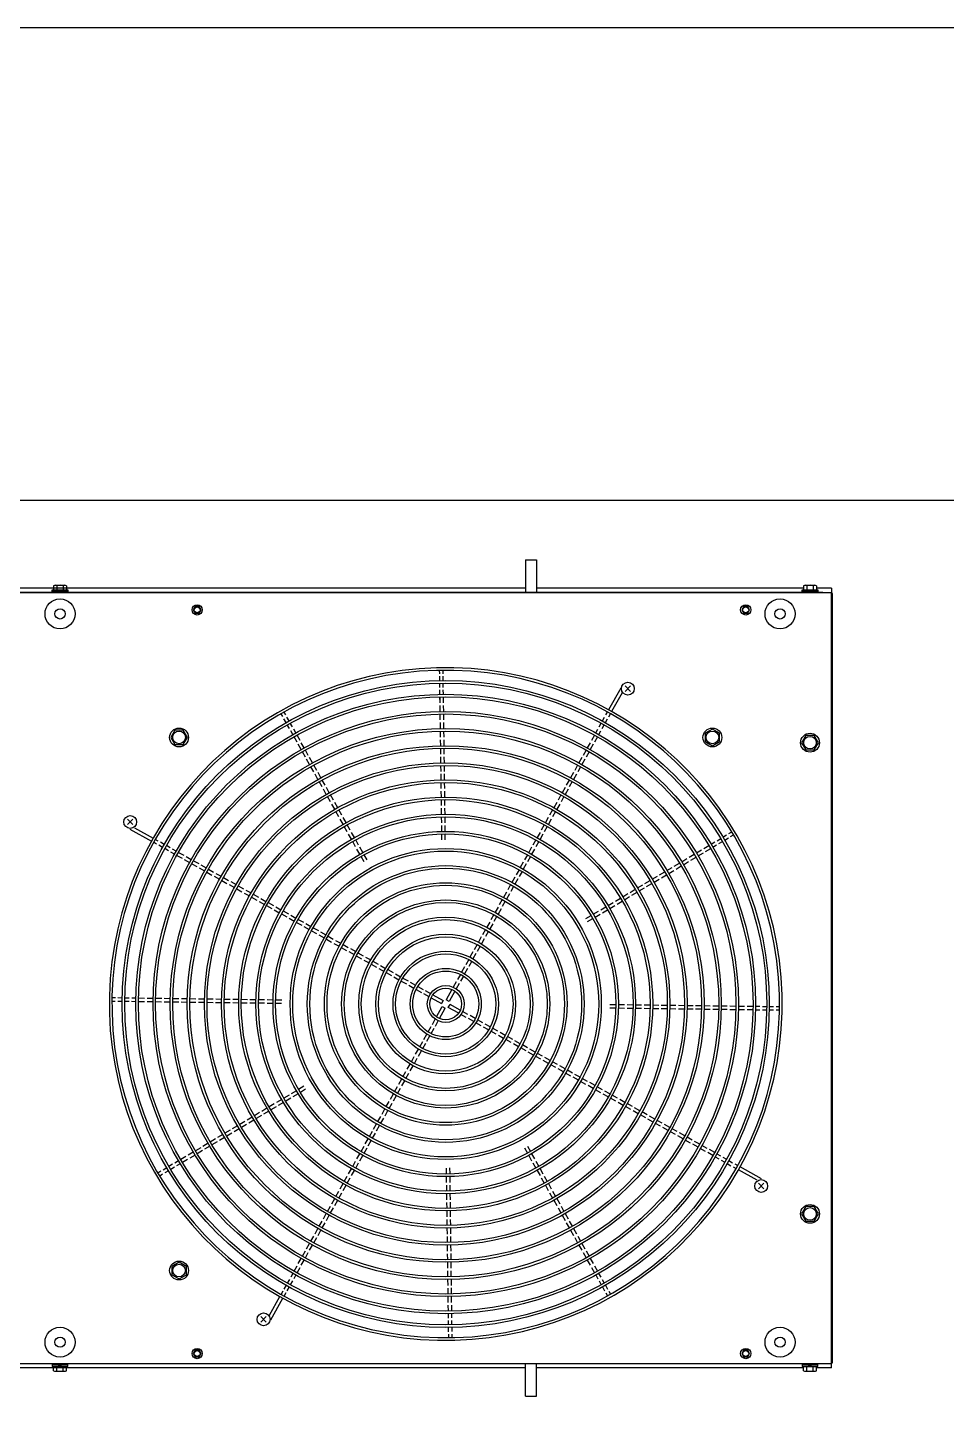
# Model space of a CAD drawing. Header units: millimetres. Extents: x -15161 to 10473752, y -72817 to 33960.
# Drawn here: x -861.4 to -754.2, y -33737.4 to -33574.7 of the extents above; entities that cross this region are included whole.
import ezdxf

# ---------------------------------------------------------------- set-up
doc = ezdxf.new("R2010")
doc.units = ezdxf.units.MM

# ---------------------------------------------------------------- blocks, each defined once
blk = doc.blocks.new('建築底圖1140116')
blk.add_lwpolyline([(1710.08, -21908.9), (-1953.16, -21908.9)])
blk = doc.blocks.new('機組1140224')
at = {"color": 230}
for p, q in [((7555.4, -33636.75), (7555.4, -33640.57)), ((7555.4, -33636.75), (7556.7, -33636.75)), ((7556.7, -33636.75), (7556.7, -33640.57)), ((7587.72, -33640.57), (7414.5, -33640.57)), ((7555.4, -33640.07), (7446.8, -33640.07)), ((7500.2, -33640.6), (7500.2, -33640.28)), ((7500.2, -33640.28), (7502, -33640.28)), ((7502, -33640.44), (7500.2, -33640.44)), ((7500.35, -33639.8), (7500.35, -33640.28)), ((7500.54, -33639.73), (7501.66, -33639.73)), ((7500.73, -33639.8), (7500.73, -33640.28)), ((7500.94, -33640.44), (7501.1, -33640.28)), ((7501.1, -33640.44), (7501.26, -33640.28)), ((7501.48, -33639.8), (7501.48, -33640.28)), ((7501.85, -33639.8), (7501.85, -33640.28)), ((7502, -33640.28), (7502, -33640.6)), ((7587.87, -33640.07), (7556.7, -33640.07)), ((7587.7, -33640.6), (7587.7, -33640.28)), ((7587.7, -33640.28), (7589.5, -33640.28)), ((7589.5, -33640.44), (7587.7, -33640.44)), ((7587.85, -33639.8), (7587.85, -33640.28)), ((7588.04, -33639.73), (7589.16, -33639.73)), ((7588.23, -33639.8), (7588.23, -33640.28)), ((7588.44, -33640.44), (7588.6, -33640.28)), ((7588.6, -33640.44), (7588.76, -33640.28)), ((7588.98, -33639.8), (7588.98, -33640.28)), ((7589.35, -33639.8), (7589.35, -33640.28)), ((7591.1, -33640.07), (7589.37, -33640.07)), ((7589.5, -33640.28), (7589.5, -33640.6)), ((7590.1, -33640.57), (7589.52, -33640.57)), ((7590.1, -33640.57), (7590.13, -33640.6)), ((7591.1, -33640.07), (7591.1, -33640.6)), ((7591.1, -33640.6), (7411.1, -33640.6)), ((7590.98, -33640.6), (7411.22, -33640.6)), ((7502, -33640.6), (7500.2, -33640.6)), ((7589.5, -33640.6), (7587.7, -33640.6)), ((7591.1, -33644.1), (7591.1, -33640.6)), ((7591.22, -33640.7), (7591.1, -33640.7)), ((7591.1, -33730.48), (7591.1, -33640.72)), ((7591.22, -33730.5), (7591.22, -33640.7)), ((7545.4, -33650.05), (7545.39, -33649.65)), ((7545.8, -33650.05), (7545.79, -33649.65)), ((7545.41, -33650.85), (7545.4, -33650.35)), ((7545.42, -33651.65), (7545.41, -33651.15)), ((7545.43, -33652.45), (7545.42, -33651.95)), ((7545.81, -33650.85), (7545.8, -33650.35)), ((7545.82, -33651.65), (7545.81, -33651.15)), ((7545.83, -33652.45), (7545.82, -33651.95)), ((7566.52, -33651.74), (7565.11, -33654.26)), ((7567.04, -33651.47), (7567.67, -33652.11)), ((7567.04, -33652.11), (7567.67, -33651.47)), ((7545.44, -33653.45), (7545.43, -33652.75)), ((7545.45, -33653.45), (7545.44, -33652.75)), ((7545.84, -33653.45), (7545.83, -33652.75)), ((7545.85, -33653.45), (7545.84, -33652.75)), ((7566.68, -33652.28), (7565.46, -33654.45)), ((7527.09, -33655.06), (7526.89, -33654.72)), ((7527.44, -33654.87), (7527.24, -33654.52)), ((7527.83, -33655.57), (7527.58, -33655.13)), ((7545.46, -33654.45), (7545.45, -33653.75)), ((7545.47, -33655.45), (7545.46, -33654.75)), ((7545.86, -33654.45), (7545.85, -33653.75)), ((7545.87, -33655.45), (7545.86, -33654.75)), ((7564.38, -33655.57), (7564.62, -33655.13)), ((7564.77, -33654.87), (7564.97, -33654.52)), ((7565.12, -33655.07), (7565.31, -33654.72)), ((7527.48, -33655.76), (7527.23, -33655.33)), ((7527.87, -33656.46), (7527.62, -33656.02)), ((7528.22, -33656.26), (7527.97, -33655.83)), ((7528.26, -33657.16), (7528.02, -33656.72)), ((7528.61, -33656.96), (7528.36, -33656.53)), ((7545.49, -33656.45), (7545.48, -33655.75)), ((7545.5, -33657.45), (7545.49, -33656.75)), ((7545.89, -33656.45), (7545.88, -33655.75)), ((7545.9, -33657.45), (7545.89, -33656.75)), ((7563.6, -33656.96), (7563.84, -33656.53)), ((7563.95, -33657.16), (7564.19, -33656.72)), ((7563.99, -33656.27), (7564.23, -33655.83)), ((7564.34, -33656.46), (7564.58, -33656.03)), ((7564.73, -33655.76), (7564.97, -33655.33)), ((7528.75, -33658.03), (7528.41, -33657.42)), ((7529.1, -33657.84), (7528.76, -33657.22)), ((7529.24, -33658.9), (7528.89, -33658.29)), ((7529.59, -33658.71), (7529.24, -33658.1)), ((7545.51, -33658.45), (7545.5, -33657.75)), ((7545.91, -33658.45), (7545.9, -33657.75)), ((7562.96, -33658.1), (7562.62, -33658.71)), ((7563.31, -33658.29), (7562.97, -33658.9)), ((7563.45, -33657.22), (7563.11, -33657.84)), ((7563.8, -33657.42), (7563.46, -33658.03)), ((7529.73, -33659.78), (7529.38, -33659.16)), ((7530.07, -33659.58), (7529.73, -33658.97)), ((7530.21, -33660.65), (7529.87, -33660.04)), ((7530.56, -33660.45), (7530.22, -33659.84)), ((7545.52, -33659.45), (7545.52, -33658.75)), ((7545.54, -33660.45), (7545.53, -33659.75)), ((7545.92, -33659.45), (7545.92, -33658.75)), ((7545.94, -33660.45), (7545.93, -33659.75)), ((7561.98, -33659.84), (7561.64, -33660.45)), ((7562.33, -33660.04), (7561.99, -33660.65)), ((7562.47, -33658.97), (7562.13, -33659.58)), ((7562.82, -33659.16), (7562.48, -33659.78)), ((7530.7, -33661.52), (7530.36, -33660.91)), ((7531.05, -33661.33), (7530.71, -33660.71)), ((7531.54, -33662.2), (7531.2, -33661.59)), ((7545.55, -33661.45), (7545.54, -33660.75)), ((7545.95, -33661.45), (7545.94, -33660.75)), ((7561.01, -33661.59), (7560.66, -33662.2)), ((7561.49, -33660.71), (7561.15, -33661.33)), ((7561.84, -33660.91), (7561.5, -33661.52)), ((7531.19, -33662.39), (7530.85, -33661.78)), ((7531.68, -33663.27), (7531.34, -33662.65)), ((7532.03, -33663.07), (7531.69, -33662.46)), ((7532.52, -33663.94), (7532.18, -33663.33)), ((7545.56, -33662.45), (7545.55, -33661.75)), ((7545.58, -33663.45), (7545.57, -33662.75)), ((7545.96, -33662.45), (7545.95, -33661.75)), ((7545.98, -33663.45), (7545.97, -33662.75)), ((7560.03, -33663.33), (7559.69, -33663.94)), ((7560.52, -33662.46), (7560.17, -33663.07)), ((7560.87, -33662.65), (7560.52, -33663.27)), ((7561.35, -33661.78), (7561.01, -33662.39)), ((7532.17, -33664.14), (7531.83, -33663.53)), ((7532.66, -33665.01), (7532.32, -33664.4)), ((7533.01, -33664.81), (7532.67, -33664.2)), ((7545.59, -33664.45), (7545.58, -33663.75)), ((7545.6, -33665.45), (7545.59, -33664.75)), ((7545.99, -33664.45), (7545.98, -33663.75)), ((7546, -33665.45), (7545.99, -33664.75)), ((7559.54, -33664.2), (7559.2, -33664.81)), ((7559.89, -33664.4), (7559.55, -33665.01)), ((7560.38, -33663.53), (7560.03, -33664.14)), ((7533.15, -33665.88), (7532.8, -33665.27)), ((7533.5, -33665.69), (7533.15, -33665.08)), ((7533.64, -33666.76), (7533.29, -33666.14)), ((7533.98, -33666.56), (7533.64, -33665.95)), ((7545.62, -33666.45), (7545.61, -33665.75)), ((7546.02, -33666.45), (7546.01, -33665.75)), ((7558.56, -33665.95), (7558.22, -33666.56)), ((7558.91, -33666.14), (7558.57, -33666.76)), ((7559.05, -33665.08), (7558.71, -33665.69)), ((7559.4, -33665.27), (7559.06, -33665.88)), ((7508.97, -33667.66), (7509.61, -33667.03)), ((7509.61, -33667.66), (7508.97, -33667.03)), ((7509.24, -33668.18), (7511.76, -33669.59)), ((7509.78, -33668.02), (7511.96, -33669.24)), ((7534.12, -33667.63), (7533.78, -33667.02)), ((7534.47, -33667.43), (7534.13, -33666.82)), ((7534.61, -33668.5), (7534.27, -33667.89)), ((7534.96, -33668.3), (7534.62, -33667.69)), ((7545.63, -33667.45), (7545.62, -33666.75)), ((7545.64, -33668.45), (7545.63, -33667.75)), ((7546.03, -33667.45), (7546.02, -33666.75)), ((7546.04, -33668.45), (7546.03, -33667.75)), ((7557.58, -33667.69), (7557.24, -33668.3)), ((7557.93, -33667.89), (7557.59, -33668.5)), ((7558.07, -33666.82), (7557.73, -33667.43)), ((7558.42, -33667.02), (7558.08, -33667.63)), ((7512.37, -33669.93), (7512.02, -33669.73)), ((7512.57, -33669.58), (7512.22, -33669.39)), ((7513.27, -33669.97), (7512.83, -33669.73)), ((7535.1, -33669.37), (7534.76, -33668.76)), ((7535.45, -33669.18), (7535.11, -33668.57)), ((7535.59, -33670.25), (7535.25, -33669.63)), ((7535.94, -33670.05), (7535.6, -33669.44)), ((7545.65, -33669.45), (7545.65, -33668.75)), ((7546.05, -33669.45), (7546.05, -33668.75)), ((7556.61, -33669.44), (7556.26, -33670.05)), ((7556.96, -33669.63), (7556.61, -33670.25)), ((7557.1, -33668.57), (7556.75, -33669.18)), ((7557.44, -33668.76), (7557.1, -33669.37)), ((7577.07, -33669.95), (7577.5, -33669.69)), ((7577.76, -33669.54), (7578.19, -33669.28)), ((7577.96, -33669.88), (7578.39, -33669.63)), ((7578.44, -33669.13), (7578.87, -33668.87)), ((7578.65, -33669.47), (7579.08, -33669.22)), ((7579.13, -33668.72), (7579.48, -33668.52)), ((7579.34, -33669.06), (7579.68, -33668.86)), ((7513.07, -33670.32), (7512.64, -33670.08)), ((7513.77, -33670.71), (7513.33, -33670.47)), ((7513.97, -33670.36), (7513.53, -33670.12)), ((7514.47, -33671.1), (7514.03, -33670.86)), ((7514.66, -33670.75), (7514.23, -33670.51)), ((7514.73, -33671.25), (7515.34, -33671.59)), ((7514.92, -33670.9), (7515.53, -33671.24)), ((7515.8, -33671.39), (7516.41, -33671.73)), ((7536.08, -33671.12), (7535.74, -33670.51)), ((7536.43, -33670.92), (7536.09, -33670.31)), ((7536.57, -33671.99), (7536.23, -33671.38)), ((7536.92, -33671.79), (7536.58, -33671.18)), ((7555.63, -33671.18), (7555.29, -33671.79)), ((7555.98, -33671.38), (7555.64, -33671.99)), ((7556.12, -33670.31), (7555.78, -33670.92)), ((7556.47, -33670.51), (7556.12, -33671.12)), ((7574.49, -33671.48), (7575.09, -33671.12)), ((7574.7, -33671.83), (7575.3, -33671.47)), ((7575.35, -33670.97), (7575.95, -33670.61)), ((7575.56, -33671.31), (7576.16, -33670.96)), ((7576.21, -33670.46), (7576.81, -33670.1)), ((7576.41, -33670.8), (7577.02, -33670.45)), ((7577.27, -33670.29), (7577.7, -33670.03)), ((7515.6, -33671.74), (7516.21, -33672.08)), ((7516.47, -33672.23), (7517.08, -33672.57)), ((7516.67, -33671.88), (7517.28, -33672.22)), ((7517.35, -33672.72), (7517.96, -33673.06)), ((7517.54, -33672.37), (7518.15, -33672.71)), ((7518.41, -33672.86), (7519.02, -33673.2)), ((7554.65, -33672.93), (7554.31, -33673.54)), ((7555.14, -33672.06), (7554.8, -33672.67)), ((7555.49, -33672.25), (7555.15, -33672.86)), ((7571.91, -33673.02), (7572.51, -33672.66)), ((7572.12, -33673.36), (7572.72, -33673)), ((7572.77, -33672.5), (7573.37, -33672.15)), ((7572.98, -33672.85), (7573.58, -33672.49)), ((7573.63, -33671.99), (7574.23, -33671.63)), ((7573.84, -33672.34), (7574.44, -33671.98)), ((7518.22, -33673.21), (7518.83, -33673.55)), ((7519.09, -33673.69), (7519.7, -33674.04)), ((7519.29, -33673.35), (7519.9, -33673.69)), ((7519.96, -33674.18), (7520.57, -33674.53)), ((7520.16, -33673.83), (7520.77, -33674.18)), ((7520.84, -33674.67), (7521.45, -33675.01)), ((7521.03, -33674.32), (7521.64, -33674.67)), ((7553.67, -33674.67), (7553.33, -33675.28)), ((7554.16, -33673.8), (7553.82, -33674.41)), ((7554.51, -33674), (7554.17, -33674.61)), ((7555, -33673.12), (7554.66, -33673.73)), ((7568.47, -33675.06), (7569.08, -33674.7)), ((7569.33, -33674.55), (7569.94, -33674.19)), ((7569.54, -33674.89), (7570.14, -33674.53)), ((7570.19, -33674.04), (7570.8, -33673.68)), ((7570.4, -33674.38), (7571, -33674.02)), ((7571.05, -33673.53), (7571.65, -33673.17)), ((7571.26, -33673.87), (7571.86, -33673.51)), ((7521.71, -33675.16), (7522.32, -33675.5)), ((7521.9, -33674.81), (7522.51, -33675.15)), ((7522.58, -33675.65), (7523.19, -33675.99)), ((7522.78, -33675.3), (7523.39, -33675.64)), ((7523.45, -33676.14), (7524.06, -33676.48)), ((7523.65, -33675.79), (7524.26, -33676.13)), ((7524.52, -33676.28), (7525.13, -33676.62)), ((7553.18, -33675.55), (7552.84, -33676.16)), ((7553.53, -33675.74), (7553.19, -33676.35)), ((7554.02, -33674.87), (7553.68, -33675.48)), ((7565.9, -33676.59), (7566.5, -33676.24)), ((7566.76, -33676.08), (7567.36, -33675.72)), ((7566.96, -33676.43), (7567.56, -33676.07)), ((7567.62, -33675.57), (7568.22, -33675.21)), ((7567.82, -33675.91), (7568.42, -33675.56)), ((7568.68, -33675.4), (7569.28, -33675.05)), ((7524.33, -33676.63), (7524.94, -33676.97)), ((7525.2, -33677.12), (7525.81, -33677.46)), ((7525.39, -33676.77), (7526, -33677.11)), ((7526.07, -33677.61), (7526.68, -33677.95)), ((7526.27, -33677.26), (7526.88, -33677.6)), ((7527.14, -33677.74), (7527.75, -33678.09)), ((7552.21, -33677.29), (7551.87, -33677.9)), ((7552.56, -33677.49), (7552.21, -33678.1)), ((7552.7, -33676.42), (7552.35, -33677.03)), ((7553.05, -33676.61), (7552.7, -33677.22)), ((7563.32, -33678.13), (7563.92, -33677.77)), ((7564.18, -33677.62), (7564.78, -33677.26)), ((7564.38, -33677.96), (7564.98, -33677.6)), ((7565.04, -33677.1), (7565.64, -33676.75)), ((7565.24, -33677.45), (7565.84, -33677.09)), ((7566.1, -33676.94), (7566.7, -33676.58)), ((7526.94, -33678.09), (7527.55, -33678.44)), ((7527.82, -33678.58), (7528.43, -33678.92)), ((7528.01, -33678.23), (7528.62, -33678.58)), ((7528.69, -33679.07), (7529.3, -33679.41)), ((7528.88, -33678.72), (7529.49, -33679.06)), ((7529.56, -33679.56), (7530.17, -33679.9)), ((7529.76, -33679.21), (7530.37, -33679.55)), ((7551.23, -33679.04), (7550.89, -33679.65)), ((7551.58, -33679.23), (7551.24, -33679.84)), ((7551.72, -33678.16), (7551.38, -33678.77)), ((7552.07, -33678.36), (7551.73, -33678.97)), ((7562.46, -33678.64), (7563.06, -33678.28)), ((7562.66, -33678.98), (7563.26, -33678.62)), ((7563.52, -33678.47), (7564.12, -33678.11)), ((7530.43, -33680.05), (7531.04, -33680.39)), ((7530.63, -33679.7), (7531.24, -33680.04)), ((7531.3, -33680.54), (7531.92, -33680.88)), ((7531.5, -33680.19), (7532.11, -33680.53)), ((7532.18, -33681.03), (7532.79, -33681.37)), ((7532.37, -33680.68), (7532.98, -33681.02)), ((7533.25, -33681.17), (7533.86, -33681.51)), ((7550.25, -33680.78), (7549.91, -33681.39)), ((7550.6, -33680.98), (7550.26, -33681.59)), ((7550.74, -33679.91), (7550.4, -33680.52)), ((7551.09, -33680.1), (7550.75, -33680.72)), ((7533.05, -33681.52), (7533.66, -33681.86)), ((7533.92, -33682), (7534.53, -33682.35)), ((7534.12, -33681.66), (7534.73, -33682)), ((7534.8, -33682.49), (7535.41, -33682.84)), ((7534.99, -33682.14), (7535.6, -33682.49)), ((7535.86, -33682.63), (7536.47, -33682.97)), ((7549.27, -33682.53), (7548.93, -33683.14)), ((7549.62, -33682.72), (7549.28, -33683.33)), ((7549.76, -33681.65), (7549.42, -33682.27)), ((7550.11, -33681.85), (7549.77, -33682.46)), ((7535.67, -33682.98), (7536.28, -33683.32)), ((7536.54, -33683.47), (7537.15, -33683.81)), ((7536.74, -33683.12), (7537.35, -33683.46)), ((7537.41, -33683.96), (7538.02, -33684.3)), ((7537.61, -33683.61), (7538.22, -33683.95)), ((7538.29, -33684.45), (7538.9, -33684.79)), ((7538.48, -33684.1), (7539.09, -33684.44)), ((7548.3, -33684.27), (7547.95, -33684.88)), ((7548.64, -33684.47), (7548.3, -33685.08)), ((7548.79, -33683.4), (7548.44, -33684.01)), ((7549.13, -33683.6), (7548.79, -33684.21)), ((7539.16, -33684.94), (7539.77, -33685.28)), ((7539.35, -33684.59), (7539.96, -33684.93)), ((7540.03, -33685.43), (7540.64, -33685.77)), ((7540.23, -33685.08), (7540.84, -33685.42)), ((7540.9, -33685.92), (7541.51, -33686.26)), ((7541.1, -33685.57), (7541.71, -33685.91)), ((7541.97, -33686.06), (7542.58, -33686.4)), ((7547.32, -33686.02), (7546.97, -33686.63)), ((7547.81, -33685.15), (7547.46, -33685.76)), ((7548.16, -33685.34), (7547.81, -33685.95)), ((7541.78, -33686.4), (7542.39, -33686.75)), ((7542.65, -33686.89), (7543.26, -33687.24)), ((7542.85, -33686.54), (7543.46, -33686.89)), ((7543.52, -33687.38), (7544.14, -33687.73)), ((7543.72, -33687.03), (7544.33, -33687.38)), ((7544.6, -33687.52), (7545.8, -33688.2)), ((7546.83, -33686.9), (7546.15, -33688.1)), ((7547.18, -33687.09), (7546.5, -33688.3)), ((7547.67, -33686.22), (7547.32, -33686.83)), ((7507.55, -33688.3), (7507.15, -33688.29)), ((7507.56, -33687.9), (7507.16, -33687.89)), ((7508.35, -33688.31), (7507.85, -33688.3)), ((7508.36, -33687.91), (7507.86, -33687.9)), ((7509.15, -33688.32), (7508.65, -33688.31)), ((7509.16, -33687.92), (7508.66, -33687.91)), ((7509.95, -33688.33), (7509.45, -33688.32)), ((7509.96, -33687.93), (7509.46, -33687.92)), ((7510.95, -33688.34), (7510.25, -33688.33)), ((7510.96, -33687.94), (7510.26, -33687.93)), ((7511.95, -33688.36), (7511.25, -33688.35)), ((7511.96, -33687.96), (7511.26, -33687.95)), ((7512.95, -33688.37), (7512.25, -33688.36)), ((7512.96, -33687.97), (7512.26, -33687.96)), ((7513.95, -33688.38), (7513.25, -33688.37)), ((7513.96, -33687.98), (7513.26, -33687.97)), ((7514.95, -33688.4), (7514.25, -33688.39)), ((7514.96, -33688), (7514.26, -33687.99)), ((7515.95, -33688.41), (7515.25, -33688.4)), ((7515.96, -33688.01), (7515.26, -33688)), ((7516.95, -33688.42), (7516.25, -33688.41)), ((7516.96, -33688.02), (7516.26, -33688.01)), ((7517.95, -33688.43), (7517.25, -33688.42)), ((7517.96, -33688.03), (7517.26, -33688.02)), ((7518.95, -33688.45), (7518.25, -33688.44)), ((7518.96, -33688.05), (7518.26, -33688.04)), ((7519.95, -33688.46), (7519.25, -33688.45)), ((7519.96, -33688.06), (7519.26, -33688.05)), ((7520.95, -33688.47), (7520.25, -33688.46)), ((7520.96, -33688.07), (7520.26, -33688.06)), ((7521.95, -33688.49), (7521.25, -33688.48)), ((7521.96, -33688.09), (7521.26, -33688.08)), ((7522.95, -33688.5), (7522.25, -33688.49)), ((7522.96, -33688.1), (7522.26, -33688.09)), ((7523.95, -33688.51), (7523.25, -33688.5)), ((7523.96, -33688.11), (7523.26, -33688.1)), ((7524.95, -33688.52), (7524.25, -33688.52)), ((7524.96, -33688.12), (7524.26, -33688.12)), ((7525.95, -33688.54), (7525.25, -33688.53)), ((7525.96, -33688.14), (7525.26, -33688.13)), ((7526.95, -33688.55), (7526.25, -33688.54)), ((7526.96, -33688.15), (7526.26, -33688.14)), ((7544.4, -33687.87), (7545.6, -33688.55)), ((7545.03, -33690.1), (7545.7, -33688.9)), ((7545.38, -33690.3), (7546.05, -33689.1)), ((7545.8, -33688.2), (7545.6, -33688.55)), ((7545.7, -33688.9), (7546.05, -33689.1)), ((7546.5, -33688.3), (7546.15, -33688.1)), ((7546.4, -33689), (7546.6, -33688.65)), ((7547.61, -33689.67), (7546.4, -33689)), ((7547.8, -33689.32), (7546.6, -33688.65)), ((7565.25, -33688.65), (7565.95, -33688.66)), ((7565.25, -33689.05), (7565.95, -33689.06)), ((7566.25, -33688.66), (7566.95, -33688.67)), ((7566.25, -33689.06), (7566.95, -33689.07)), ((7567.25, -33688.67), (7567.95, -33688.68)), ((7567.25, -33689.07), (7567.95, -33689.08)), ((7568.25, -33688.68), (7568.95, -33688.69)), ((7568.25, -33689.08), (7568.95, -33689.09)), ((7569.25, -33688.7), (7569.95, -33688.71)), ((7569.25, -33689.1), (7569.95, -33689.11)), ((7570.25, -33688.71), (7570.95, -33688.72)), ((7570.25, -33689.11), (7570.95, -33689.12)), ((7571.25, -33688.72), (7571.95, -33688.73)), ((7571.25, -33689.12), (7571.95, -33689.13)), ((7572.25, -33688.74), (7572.95, -33688.75)), ((7572.25, -33689.14), (7572.95, -33689.15)), ((7573.25, -33688.75), (7573.95, -33688.76)), ((7573.25, -33689.15), (7573.95, -33689.16)), ((7574.25, -33688.76), (7574.95, -33688.77)), ((7574.25, -33689.16), (7574.95, -33689.17)), ((7575.25, -33688.78), (7575.95, -33688.78)), ((7575.25, -33689.18), (7575.95, -33689.18)), ((7576.25, -33688.79), (7576.95, -33688.8)), ((7576.25, -33689.19), (7576.95, -33689.2)), ((7577.25, -33688.8), (7577.95, -33688.81)), ((7577.25, -33689.2), (7577.95, -33689.21)), ((7578.25, -33688.81), (7578.95, -33688.82)), ((7578.25, -33689.21), (7578.95, -33689.22)), ((7579.25, -33688.83), (7579.95, -33688.84)), ((7579.25, -33689.23), (7579.95, -33689.24)), ((7580.25, -33688.84), (7580.95, -33688.85)), ((7580.25, -33689.24), (7580.95, -33689.25)), ((7581.25, -33688.85), (7581.95, -33688.86)), ((7581.25, -33689.25), (7581.95, -33689.26)), ((7582.25, -33688.87), (7582.75, -33688.87)), ((7582.25, -33689.27), (7582.75, -33689.27)), ((7583.05, -33688.88), (7583.55, -33688.88)), ((7583.05, -33689.28), (7583.55, -33689.28)), ((7583.85, -33688.89), (7584.35, -33688.89)), ((7583.85, -33689.29), (7584.35, -33689.29)), ((7584.65, -33688.9), (7585.05, -33688.9)), ((7584.65, -33689.3), (7585.05, -33689.3)), ((7544.54, -33690.98), (7544.88, -33690.37)), ((7544.89, -33691.18), (7545.23, -33690.56)), ((7548.48, -33690.16), (7547.87, -33689.82)), ((7548.68, -33689.81), (7548.07, -33689.47)), ((7549.36, -33690.65), (7548.75, -33690.31)), ((7549.55, -33690.3), (7548.94, -33689.96)), ((7550.23, -33691.14), (7549.62, -33690.8)), ((7550.43, -33690.79), (7549.82, -33690.45)), ((7551.3, -33691.28), (7550.69, -33690.94)), ((7543.56, -33692.73), (7543.9, -33692.12)), ((7543.91, -33692.92), (7544.25, -33692.31)), ((7544.05, -33691.85), (7544.39, -33691.24)), ((7544.4, -33692.05), (7544.74, -33691.44)), ((7551.1, -33691.63), (7550.49, -33691.29)), ((7551.98, -33692.12), (7551.37, -33691.78)), ((7552.17, -33691.77), (7551.56, -33691.43)), ((7552.85, -33692.61), (7552.24, -33692.27)), ((7553.05, -33692.26), (7552.44, -33691.92)), ((7553.92, -33692.75), (7553.31, -33692.41)), ((7542.58, -33694.47), (7542.92, -33693.86)), ((7542.93, -33694.67), (7543.27, -33694.06)), ((7543.07, -33693.6), (7543.41, -33692.99)), ((7543.42, -33693.8), (7543.76, -33693.19)), ((7553.72, -33693.1), (7553.11, -33692.75)), ((7554.6, -33693.59), (7553.99, -33693.24)), ((7554.79, -33693.24), (7554.18, -33692.89)), ((7555.47, -33694.07), (7554.86, -33693.73)), ((7555.66, -33693.73), (7555.05, -33693.38)), ((7556.34, -33694.56), (7555.73, -33694.22)), ((7556.54, -33694.21), (7555.93, -33693.87)), ((7541.6, -33696.22), (7541.95, -33695.61)), ((7541.95, -33696.41), (7542.29, -33695.8)), ((7542.09, -33695.35), (7542.43, -33694.74)), ((7542.44, -33695.54), (7542.78, -33694.93)), ((7557.21, -33695.05), (7556.6, -33694.71)), ((7557.41, -33694.7), (7556.8, -33694.36)), ((7558.09, -33695.54), (7557.48, -33695.2)), ((7558.28, -33695.19), (7557.67, -33694.85)), ((7558.96, -33696.03), (7558.35, -33695.69)), ((7559.15, -33695.68), (7558.54, -33695.34)), ((7560.03, -33696.17), (7559.42, -33695.83)), ((7540.63, -33697.96), (7540.97, -33697.35)), ((7541.11, -33697.09), (7541.46, -33696.48)), ((7541.46, -33697.29), (7541.81, -33696.68)), ((7559.83, -33696.52), (7559.22, -33696.18)), ((7560.7, -33697.01), (7560.09, -33696.67)), ((7560.9, -33696.66), (7560.29, -33696.32)), ((7561.58, -33697.5), (7560.97, -33697.15)), ((7561.77, -33697.15), (7561.16, -33696.81)), ((7562.64, -33697.64), (7562.03, -33697.29)), ((7528.68, -33698.73), (7528.08, -33699.08)), ((7528.89, -33699.07), (7528.28, -33699.43)), ((7529.54, -33698.21), (7528.94, -33698.57)), ((7529.75, -33698.56), (7529.14, -33698.92)), ((7539.65, -33699.71), (7539.99, -33699.1)), ((7540.14, -33698.84), (7540.48, -33698.23)), ((7540.49, -33699.03), (7540.83, -33698.42)), ((7540.97, -33698.16), (7541.32, -33697.55)), ((7562.45, -33697.99), (7561.84, -33697.64)), ((7563.32, -33698.47), (7562.71, -33698.13)), ((7563.52, -33698.12), (7562.91, -33697.78)), ((7564.19, -33698.96), (7563.58, -33698.62)), ((7564.39, -33698.61), (7563.78, -33698.27)), ((7565.07, -33699.45), (7564.46, -33699.11)), ((7565.26, -33699.1), (7564.65, -33698.76)), ((7525.24, -33700.77), (7524.64, -33701.13)), ((7526.1, -33700.26), (7525.5, -33700.62)), ((7526.31, -33700.6), (7525.71, -33700.96)), ((7526.96, -33699.75), (7526.36, -33700.11)), ((7527.17, -33700.09), (7526.57, -33700.45)), ((7527.82, -33699.24), (7527.22, -33699.59)), ((7528.03, -33699.58), (7527.43, -33699.94)), ((7539.16, -33700.58), (7539.5, -33699.97)), ((7539.51, -33700.78), (7539.85, -33700.17)), ((7540, -33699.91), (7540.34, -33699.29)), ((7565.94, -33699.94), (7565.33, -33699.6)), ((7566.13, -33699.59), (7565.52, -33699.25)), ((7566.81, -33700.43), (7566.2, -33700.09)), ((7567.01, -33700.08), (7566.4, -33699.74)), ((7567.68, -33700.92), (7567.07, -33700.58)), ((7567.88, -33700.57), (7567.27, -33700.23)), ((7568.75, -33701.06), (7568.14, -33700.72)), ((7522.67, -33702.3), (7522.06, -33702.66)), ((7523.52, -33701.79), (7522.92, -33702.15)), ((7523.73, -33702.14), (7523.13, -33702.49)), ((7524.38, -33701.28), (7523.78, -33701.64)), ((7524.59, -33701.63), (7523.99, -33701.98)), ((7525.45, -33701.11), (7524.85, -33701.47)), ((7538.18, -33702.33), (7538.52, -33701.72)), ((7538.53, -33702.52), (7538.87, -33701.91)), ((7538.67, -33701.45), (7539.01, -33700.84)), ((7539.02, -33701.65), (7539.36, -33701.04)), ((7568.56, -33701.41), (7567.95, -33701.06)), ((7569.43, -33701.9), (7568.82, -33701.55)), ((7569.62, -33701.55), (7569.01, -33701.2)), ((7570.3, -33702.38), (7569.69, -33702.04)), ((7570.5, -33702.04), (7569.89, -33701.69)), ((7571.37, -33702.52), (7570.76, -33702.18)), ((7520.09, -33703.84), (7519.49, -33704.2)), ((7520.95, -33703.33), (7520.34, -33703.68)), ((7521.15, -33703.67), (7520.55, -33704.03)), ((7521.81, -33702.82), (7521.2, -33703.17)), ((7522.01, -33703.16), (7521.41, -33703.52)), ((7522.87, -33702.65), (7522.27, -33703.01)), ((7537.2, -33704.07), (7537.55, -33703.46)), ((7537.55, -33704.27), (7537.9, -33703.66)), ((7537.69, -33703.2), (7538.03, -33702.59)), ((7538.04, -33703.4), (7538.38, -33702.78)), ((7571.17, -33702.87), (7570.56, -33702.53)), ((7572.05, -33703.36), (7571.43, -33703.02)), ((7572.24, -33703.01), (7571.63, -33702.67)), ((7572.92, -33703.85), (7572.31, -33703.51)), ((7573.11, -33703.5), (7572.5, -33703.16)), ((7573.79, -33704.34), (7573.18, -33704)), ((7573.99, -33703.99), (7573.38, -33703.65)), ((7517.51, -33705.37), (7516.91, -33705.73)), ((7518.37, -33704.86), (7517.77, -33705.22)), ((7518.57, -33705.2), (7517.97, -33705.56)), ((7519.23, -33704.35), (7518.63, -33704.71)), ((7519.43, -33704.69), (7518.83, -33705.05)), ((7520.29, -33704.18), (7519.69, -33704.54)), ((7536.23, -33705.82), (7536.57, -33705.21)), ((7536.58, -33706.01), (7536.92, -33705.4)), ((7536.72, -33704.94), (7537.06, -33704.33)), ((7537.06, -33705.14), (7537.41, -33704.53)), ((7555.29, -33705.4), (7555.63, -33706.01)), ((7555.64, -33705.21), (7555.98, -33705.82)), ((7574.66, -33704.83), (7574.05, -33704.49)), ((7574.86, -33704.48), (7574.25, -33704.14)), ((7575.54, -33705.32), (7574.92, -33704.97)), ((7575.73, -33704.97), (7575.12, -33704.63)), ((7576.41, -33705.81), (7575.8, -33705.46)), ((7576.6, -33705.46), (7575.99, -33705.11)), ((7577.48, -33705.95), (7576.86, -33705.6)), ((7514.93, -33706.9), (7514.5, -33707.16)), ((7515.13, -33707.25), (7514.7, -33707.5)), ((7515.79, -33706.39), (7515.19, -33706.75)), ((7515.99, -33706.74), (7515.39, -33707.1)), ((7516.65, -33705.88), (7516.05, -33706.24)), ((7516.85, -33706.23), (7516.25, -33706.58)), ((7517.71, -33705.71), (7517.11, -33706.07)), ((7535.25, -33707.56), (7535.59, -33706.95)), ((7535.6, -33707.76), (7535.94, -33707.15)), ((7535.74, -33706.69), (7536.08, -33706.08)), ((7536.09, -33706.89), (7536.43, -33706.27)), ((7555.78, -33706.27), (7556.12, -33706.89)), ((7556.12, -33706.08), (7556.47, -33706.69)), ((7556.26, -33707.15), (7556.61, -33707.76)), ((7556.61, -33706.95), (7556.96, -33707.56)), ((7577.28, -33706.29), (7576.67, -33705.95)), ((7577.54, -33706.44), (7577.98, -33706.69)), ((7577.74, -33706.09), (7578.17, -33706.34)), ((7578.24, -33706.83), (7578.68, -33707.08)), ((7578.43, -33706.48), (7578.87, -33706.73)), ((7578.94, -33707.22), (7579.37, -33707.47)), ((7579.13, -33706.88), (7579.57, -33707.12)), ((7579.83, -33707.27), (7580.18, -33707.46)), ((7512.87, -33708.13), (7512.52, -33708.33)), ((7513.07, -33708.47), (7512.73, -33708.68)), ((7513.55, -33707.72), (7513.12, -33707.98)), ((7513.76, -33708.06), (7513.33, -33708.32)), ((7514.24, -33707.31), (7513.81, -33707.57)), ((7514.45, -33707.66), (7514.02, -33707.91)), ((7534.27, -33709.31), (7534.61, -33708.7)), ((7534.62, -33709.5), (7534.96, -33708.89)), ((7534.76, -33708.43), (7535.1, -33707.82)), ((7535.11, -33708.63), (7535.45, -33708.02)), ((7546.15, -33707.75), (7546.16, -33708.45)), ((7546.16, -33708.75), (7546.17, -33709.45)), ((7546.55, -33707.74), (7546.56, -33708.44)), ((7546.56, -33708.74), (7546.57, -33709.44)), ((7556.75, -33708.02), (7557.1, -33708.63)), ((7557.1, -33707.82), (7557.44, -33708.43)), ((7557.24, -33708.89), (7557.58, -33709.5)), ((7557.59, -33708.7), (7557.93, -33709.31)), ((7579.63, -33707.62), (7579.98, -33707.81)), ((7582.42, -33709.17), (7580.25, -33707.96)), ((7582.96, -33709.02), (7580.44, -33707.61)), ((7533.29, -33711.05), (7533.64, -33710.44)), ((7533.78, -33710.18), (7534.12, -33709.57)), ((7534.13, -33710.37), (7534.47, -33709.76)), ((7546.18, -33709.75), (7546.18, -33710.45)), ((7546.58, -33709.74), (7546.58, -33710.44)), ((7557.73, -33709.76), (7558.07, -33710.37)), ((7558.08, -33709.57), (7558.42, -33710.18)), ((7558.57, -33710.44), (7558.91, -33711.05)), ((7583.23, -33709.53), (7582.59, -33710.17)), ((7582.59, -33709.53), (7583.23, -33710.17)), ((7532.8, -33711.92), (7533.15, -33711.31)), ((7533.15, -33712.12), (7533.5, -33711.51)), ((7533.64, -33711.25), (7533.98, -33710.64)), ((7546.19, -33710.75), (7546.2, -33711.45)), ((7546.2, -33711.75), (7546.21, -33712.45)), ((7546.59, -33710.74), (7546.6, -33711.44)), ((7546.6, -33711.74), (7546.61, -33712.44)), ((7558.22, -33710.64), (7558.56, -33711.25)), ((7558.71, -33711.51), (7559.05, -33712.12)), ((7559.06, -33711.31), (7559.4, -33711.92)), ((7531.83, -33713.67), (7532.17, -33713.06)), ((7532.18, -33713.86), (7532.52, -33713.25)), ((7532.32, -33712.8), (7532.66, -33712.19)), ((7532.67, -33712.99), (7533.01, -33712.38)), ((7546.21, -33712.75), (7546.22, -33713.45)), ((7546.23, -33713.75), (7546.24, -33714.45)), ((7546.61, -33712.74), (7546.62, -33713.44)), ((7546.63, -33713.74), (7546.64, -33714.44)), ((7559.2, -33712.38), (7559.54, -33712.99)), ((7559.55, -33712.19), (7559.89, -33712.8)), ((7559.69, -33713.25), (7560.03, -33713.86)), ((7560.03, -33713.06), (7560.38, -33713.67)), ((7530.85, -33715.41), (7531.19, -33714.8)), ((7531.2, -33715.61), (7531.54, -33715)), ((7531.34, -33714.54), (7531.68, -33713.93)), ((7531.69, -33714.74), (7532.03, -33714.13)), ((7546.24, -33714.75), (7546.25, -33715.45)), ((7546.64, -33714.74), (7546.65, -33715.44)), ((7560.17, -33714.13), (7560.52, -33714.74)), ((7560.52, -33713.93), (7560.87, -33714.54)), ((7560.66, -33715), (7561.01, -33715.61)), ((7561.01, -33714.8), (7561.35, -33715.41)), ((7529.87, -33717.16), (7530.21, -33716.55)), ((7530.22, -33717.35), (7530.56, -33716.74)), ((7530.36, -33716.29), (7530.7, -33715.68)), ((7530.71, -33716.48), (7531.05, -33715.87)), ((7546.25, -33715.75), (7546.26, -33716.45)), ((7546.27, -33716.75), (7546.28, -33717.45)), ((7546.65, -33715.74), (7546.66, -33716.44)), ((7546.67, -33716.74), (7546.68, -33717.44)), ((7561.15, -33715.87), (7561.49, -33716.48)), ((7561.5, -33715.68), (7561.84, -33716.29)), ((7561.64, -33716.74), (7561.98, -33717.35)), ((7561.99, -33716.55), (7562.33, -33717.16)), ((7528.89, -33718.9), (7529.24, -33718.29)), ((7529.24, -33719.1), (7529.59, -33718.49)), ((7529.38, -33718.03), (7529.73, -33717.42)), ((7529.73, -33718.23), (7530.07, -33717.62)), ((7546.28, -33717.75), (7546.29, -33718.45)), ((7546.68, -33717.74), (7546.69, -33718.44)), ((7562.13, -33717.62), (7562.47, -33718.23)), ((7562.48, -33717.42), (7562.82, -33718.03)), ((7562.62, -33718.49), (7562.96, -33719.1)), ((7562.97, -33718.29), (7563.31, -33718.9)), ((7528.26, -33720.04), (7528.01, -33720.47)), ((7528.61, -33720.23), (7528.36, -33720.67)), ((7528.41, -33719.78), (7528.75, -33719.17)), ((7528.76, -33719.97), (7529.1, -33719.36)), ((7546.29, -33718.75), (7546.3, -33719.45)), ((7546.31, -33719.75), (7546.31, -33720.45)), ((7546.69, -33718.74), (7546.7, -33719.44)), ((7546.71, -33719.74), (7546.71, -33720.44)), ((7563.11, -33719.36), (7563.45, -33719.97)), ((7563.46, -33719.17), (7563.8, -33719.78)), ((7563.6, -33720.23), (7563.84, -33720.67)), ((7563.94, -33720.04), (7564.19, -33720.47)), ((7527.48, -33721.43), (7527.23, -33721.87)), ((7527.82, -33721.63), (7527.58, -33722.06)), ((7527.87, -33720.74), (7527.62, -33721.17)), ((7528.22, -33720.93), (7527.97, -33721.37)), ((7546.32, -33720.75), (7546.33, -33721.45)), ((7546.33, -33721.75), (7546.34, -33722.45)), ((7546.72, -33720.74), (7546.73, -33721.44)), ((7546.73, -33721.74), (7546.74, -33722.44)), ((7563.99, -33720.93), (7564.23, -33721.37)), ((7564.34, -33720.74), (7564.58, -33721.17)), ((7564.38, -33721.63), (7564.62, -33722.07)), ((7564.73, -33721.43), (7564.97, -33721.87)), ((7525.53, -33724.92), (7526.74, -33722.74)), ((7525.68, -33725.46), (7527.09, -33722.94)), ((7527.08, -33722.13), (7526.89, -33722.48)), ((7527.43, -33722.33), (7527.24, -33722.68)), ((7546.34, -33722.75), (7546.35, -33723.45)), ((7546.74, -33722.74), (7546.75, -33723.44)), ((7564.77, -33722.33), (7564.96, -33722.68)), ((7565.12, -33722.13), (7565.31, -33722.48)), ((7525.17, -33725.73), (7524.53, -33725.09)), ((7525.17, -33725.09), (7524.53, -33725.73)), ((7546.36, -33723.75), (7546.37, -33724.45)), ((7546.38, -33724.75), (7546.38, -33725.25)), ((7546.76, -33723.74), (7546.77, -33724.44)), ((7546.78, -33724.74), (7546.78, -33725.24)), ((7546.39, -33725.55), (7546.39, -33726.05)), ((7546.39, -33725.55), (7546.39, -33726.05)), ((7546.4, -33726.35), (7546.4, -33726.6)), ((7546.4, -33726.35), (7546.4, -33726.85)), ((7546.79, -33725.54), (7546.79, -33726.04)), ((7546.79, -33725.54), (7546.79, -33726.04)), ((7546.8, -33726.34), (7546.8, -33726.6)), ((7546.8, -33726.34), (7546.8, -33726.84)), ((7546.41, -33727.15), (7546.41, -33727.55)), ((7546.81, -33727.14), (7546.81, -33727.54)), ((7591.1, -33730.6), (7591.1, -33727.1)), ((7591.1, -33730.6), (7411.1, -33730.6)), ((7590.98, -33730.6), (7411.22, -33730.6)), ((7555.4, -33731.07), (7446.8, -33731.07)), ((7500.2, -33730.6), (7500.2, -33730.92)), ((7502, -33730.6), (7500.2, -33730.6)), ((7502, -33730.76), (7500.2, -33730.76)), ((7500.2, -33730.92), (7502, -33730.92)), ((7500.35, -33731.4), (7500.35, -33730.92)), ((7500.54, -33731.47), (7501.66, -33731.47)), ((7500.73, -33731.4), (7500.73, -33730.92)), ((7500.94, -33730.76), (7501.1, -33730.92)), ((7501.1, -33730.76), (7501.26, -33730.92)), ((7501.48, -33731.4), (7501.48, -33730.92)), ((7501.85, -33731.4), (7501.85, -33730.92)), ((7502, -33730.92), (7502, -33730.6)), ((7555.4, -33734.39), (7555.4, -33730.6)), ((7556.7, -33734.39), (7556.7, -33730.6)), ((7587.85, -33731.07), (7556.7, -33731.07)), ((7587.7, -33730.6), (7587.7, -33730.92)), ((7589.5, -33730.6), (7587.7, -33730.6)), ((7589.5, -33730.76), (7587.7, -33730.76)), ((7587.7, -33730.92), (7589.5, -33730.92)), ((7587.85, -33731.4), (7587.85, -33730.92)), ((7588.04, -33731.47), (7589.16, -33731.47)), ((7588.23, -33731.4), (7588.23, -33730.92)), ((7588.44, -33730.76), (7588.6, -33730.92)), ((7588.6, -33730.76), (7588.76, -33730.92)), ((7588.98, -33731.4), (7588.98, -33730.92)), ((7589.35, -33731.4), (7589.35, -33730.92)), ((7591.1, -33731.07), (7589.35, -33731.07)), ((7589.5, -33730.92), (7589.5, -33730.6)), ((7591.1, -33730.38), (7591.22, -33730.38)), ((7591.1, -33731.07), (7591.1, -33730.5)), ((7591.1, -33730.5), (7591.22, -33730.5)), ((7555.4, -33734.39), (7556.7, -33734.39))]:
    blk.add_line(p, q, dxfattribs=at)
for points in [[(7516.87, -33642.2), (7516.64, -33642.6), (7516.87, -33643), (7517.33, -33643), (7517.56, -33642.6), (7517.33, -33642.2)], [(7580.87, -33642.2), (7580.64, -33642.6), (7580.87, -33643), (7581.33, -33643), (7581.56, -33642.6), (7581.33, -33642.2)], [(7514.5, -33656.64), (7514.01, -33657.49), (7514.5, -33658.33), (7515.48, -33658.33), (7515.97, -33657.49), (7515.48, -33656.64)], [(7578.06, -33657), (7577.21, -33656.51), (7576.37, -33657), (7576.37, -33657.98), (7577.21, -33658.47), (7578.06, -33657.98)], [(7588.11, -33657.25), (7587.62, -33658.1), (7588.11, -33658.95), (7589.09, -33658.95), (7589.58, -33658.1), (7589.09, -33657.25)], [(7588.11, -33712.25), (7587.62, -33713.1), (7588.11, -33713.95), (7589.09, -33713.95), (7589.58, -33713.1), (7589.09, -33712.25)], [(7514.14, -33720.2), (7514.99, -33720.69), (7515.84, -33720.2), (7515.84, -33719.22), (7514.99, -33718.73), (7514.14, -33719.22)], [(7516.87, -33729), (7516.64, -33729.4), (7516.87, -33729.8), (7517.33, -33729.8), (7517.56, -33729.4), (7517.33, -33729)], [(7580.87, -33729), (7580.64, -33729.4), (7580.87, -33729.8), (7581.33, -33729.8), (7581.56, -33729.4), (7581.33, -33729)]]:
    blk.add_lwpolyline(points, close=True, dxfattribs=at)
for centre, radius in [((7501.1, -33643.07), 1.75), ((7517.1, -33642.6), 0.6), ((7581.1, -33642.6), 0.6), ((7585.1, -33643.07), 1.75), ((7501.1, -33643.07), 0.6), ((7517.1, -33642.6), 0.345), ((7581.1, -33642.6), 0.345), ((7585.1, -33643.07), 0.6), ((7546.1, -33688.6), 37.75), ((7546.1, -33688.6), 37.45), ((7567.35, -33651.79), 0.75), ((7546.1, -33688.6), 36.15), ((7546.1, -33688.6), 35.85), ((7546.1, -33688.6), 34.15), ((7546.1, -33688.6), 33.85), ((7514.99, -33657.49), 1.1), ((7546.1, -33688.6), 32.15), ((7514.99, -33657.49), 0.735), ((7546.1, -33688.6), 31.85), ((7577.21, -33657.49), 1.1), ((7577.21, -33657.49), 0.735), ((7546.1, -33688.6), 30.15), ((7588.6, -33658.1), 1.1), ((7588.6, -33658.1), 0.735), ((7546.1, -33688.6), 29.85), ((7546.1, -33688.6), 28.15), ((7546.1, -33688.6), 27.85), ((7546.1, -33688.6), 26.15), ((7546.1, -33688.6), 25.85), ((7546.1, -33688.6), 24.15), ((7546.1, -33688.6), 23.85), ((7509.29, -33667.35), 0.75), ((7546.1, -33688.6), 22.15), ((7546.1, -33688.6), 21.85), ((7546.1, -33688.6), 20.15), ((7546.1, -33688.6), 19.85), ((7546.1, -33688.6), 18.15), ((7546.1, -33688.6), 17.85), ((7546.1, -33688.6), 16.15), ((7546.1, -33688.6), 15.85), ((7546.1, -33688.6), 14.15), ((7546.1, -33688.6), 13.85), ((7546.1, -33688.6), 12.15), ((7546.1, -33688.6), 11.85), ((7546.1, -33688.6), 10.15), ((7546.1, -33688.6), 9.85), ((7546.1, -33688.6), 8.15), ((7546.1, -33688.6), 7.85), ((7546.1, -33688.6), 6.15), ((7546.1, -33688.6), 5.85), ((7546.1, -33688.6), 4.15), ((7546.1, -33688.6), 3.85), ((7546.1, -33688.6), 2.15), ((7546.1, -33688.6), 1.85), ((7582.91, -33709.85), 0.75), ((7588.6, -33713.1), 1.1), ((7588.6, -33713.1), 0.735), ((7514.99, -33719.71), 1.1), ((7514.99, -33719.71), 0.735), ((7524.85, -33725.41), 0.75), ((7501.1, -33728.07), 1.75), ((7585.1, -33728.07), 1.75), ((7501.1, -33728.07), 0.6), ((7585.1, -33728.07), 0.6), ((7517.1, -33729.4), 0.6), ((7517.1, -33729.4), 0.345), ((7581.1, -33729.4), 0.6), ((7581.1, -33729.4), 0.345)]:
    blk.add_circle(centre, radius, dxfattribs=at)
for centre, radius, start, end in [((7500.54, -33640.01), 0.286, 49.0554, 130.9446), ((7501.1, -33640.77), 1.04, 68.853, 111.147), ((7501.66, -33640.01), 0.286, 49.0554, 130.9446), ((7588.04, -33640.01), 0.286, 49.0554, 130.9446), ((7588.6, -33640.77), 1.04, 68.853, 111.147), ((7589.16, -33640.01), 0.286, 49.0554, 130.9446), ((7546.1, -33688.6), 39.25, 271.5568, 271.5458), ((7546.1, -33688.6), 38.95, 271.572, 271.5714), ((7500.54, -33731.18), 0.286, 229.0554, 310.9446), ((7501.1, -33730.43), 1.04, 248.853, 291.147), ((7501.66, -33731.18), 0.286, 229.0554, 310.9446), ((7588.04, -33731.18), 0.286, 229.0554, 310.9446), ((7588.6, -33730.43), 1.04, 248.853, 291.147), ((7589.16, -33731.18), 0.286, 229.0554, 310.9446)]:
    blk.add_arc(centre, radius, start, end, dxfattribs=at)

msp = doc.modelspace()

# ---------------------------------------------------------------- linework, layer by layer
msp.add_lwpolyline([(-2764.4316, -33574.6737), (-2764.4316, -37816.4453), (3360.8703, -37816.4453), (3360.8703, -33574.6737)], close=True)

# ---------------------------------------------------------------- block references
at = {"color": 2}
msp.add_blockref('建築底圖1140116', (0, -11720.9444), dxfattribs=at)
at = {"color": 230}
msp.add_blockref('機組1140224', (-8358.716, 0), dxfattribs=at)

doc.saveas('drawing.dxf')
